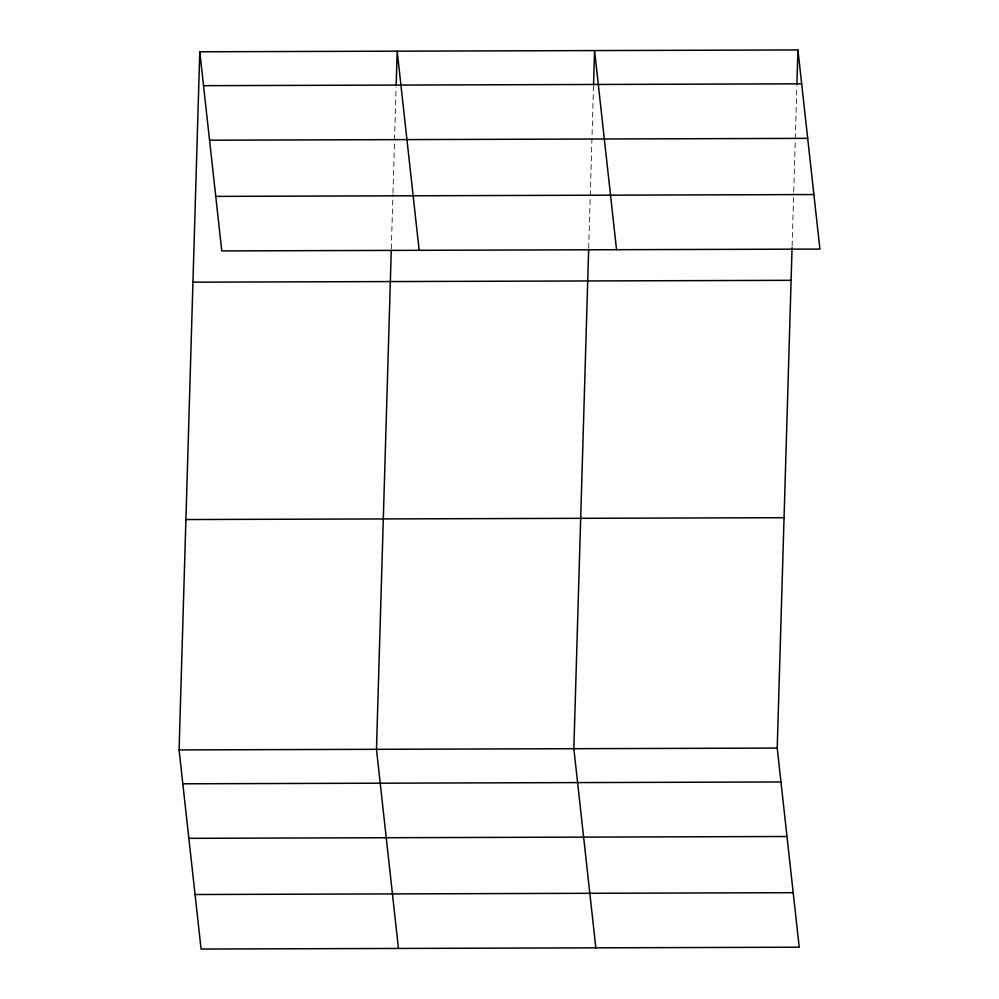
<?xml version="1.0" encoding="UTF-8"?>
<svg xmlns="http://www.w3.org/2000/svg" width="999" height="999" viewBox="0 0 999 999"><rect width="100%" height="100%" fill="white"/><g stroke="black" fill="none" stroke-linecap="round" stroke-linejoin="round"><path stroke-width="0.75" stroke-dasharray="5 3.75" d="M391.308 248.876L392.932 194.393M392.982 192.844L394.505 141.471M394.543 139.91L396.116 86.988M588.698 248.264L593.506 86.376M792.12 246.091L793.681 193.157M793.73 191.608L795.254 140.235M795.304 138.674L796.865 85.752"/><path stroke-width="1.5" d="M792.07 247.64L777.222 748.076L799.212 947.214L201.074 949.05L179.083 749.924L199.788 51.786L797.926 49.95L819.917 249.076L221.778 250.924L199.788 51.786M391.271 250.437L376.473 749.312L398.451 948.438M396.166 85.427L397.177 51.186L419.168 250.312M588.648 249.825L573.851 748.701L595.841 947.839M593.543 84.828L594.567 50.574L616.545 249.7M796.915 84.191L797.926 49.95M203.534 85.677L801.673 83.829M209.553 140.21L807.691 138.362M215.759 196.391L813.898 194.543M192.957 282.18L791.096 280.332M185.914 519.542L784.053 517.694M179.083 749.924L777.222 748.076M182.829 783.803L780.968 781.967M188.848 838.336L786.987 836.5M195.042 894.517L793.194 892.681"/></g></svg>
